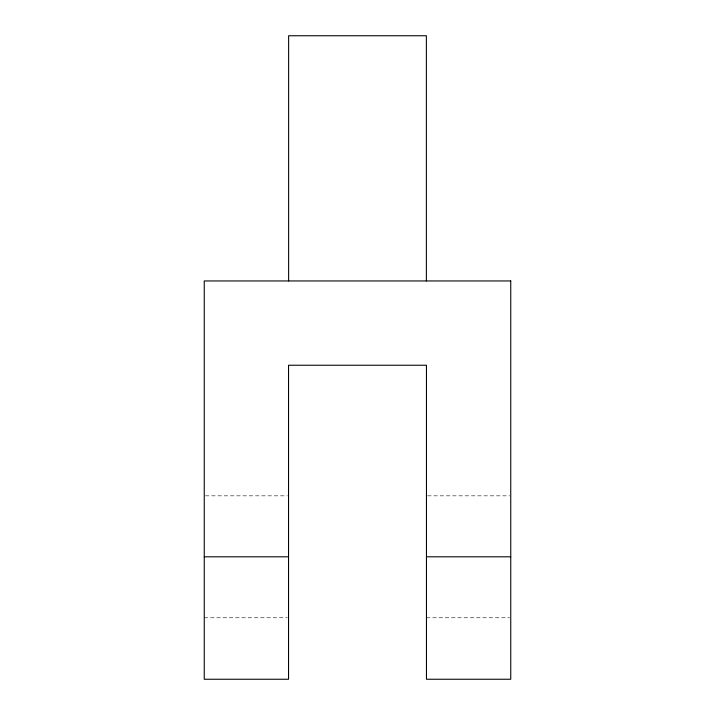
<?xml version="1.0" encoding="UTF-8"?>
<svg xmlns="http://www.w3.org/2000/svg" width="715" height="715" viewBox="0 0 715 715"><rect width="100%" height="100%" fill="white"/><g stroke="black" fill="none" stroke-linecap="round" stroke-linejoin="round"><path stroke-width="0.54" stroke-dasharray="3.58 2.68" d="M205.357 495.835L287.43 495.835M427.57 495.835L509.643 495.835M204.249 617.769L287.43 617.769M426.462 617.769L509.643 617.769"/><path stroke-width="1.07" d="M204.249 556.806L288.538 556.806M426.462 556.806L510.751 556.806M426.372 280.95L426.372 35.75L288.628 35.75L288.628 280.95M510.751 280.95L204.249 280.95L204.249 679.25L288.538 679.25L288.538 365.24L426.462 365.24L426.462 679.25L510.751 679.25L510.751 280.95"/></g></svg>
